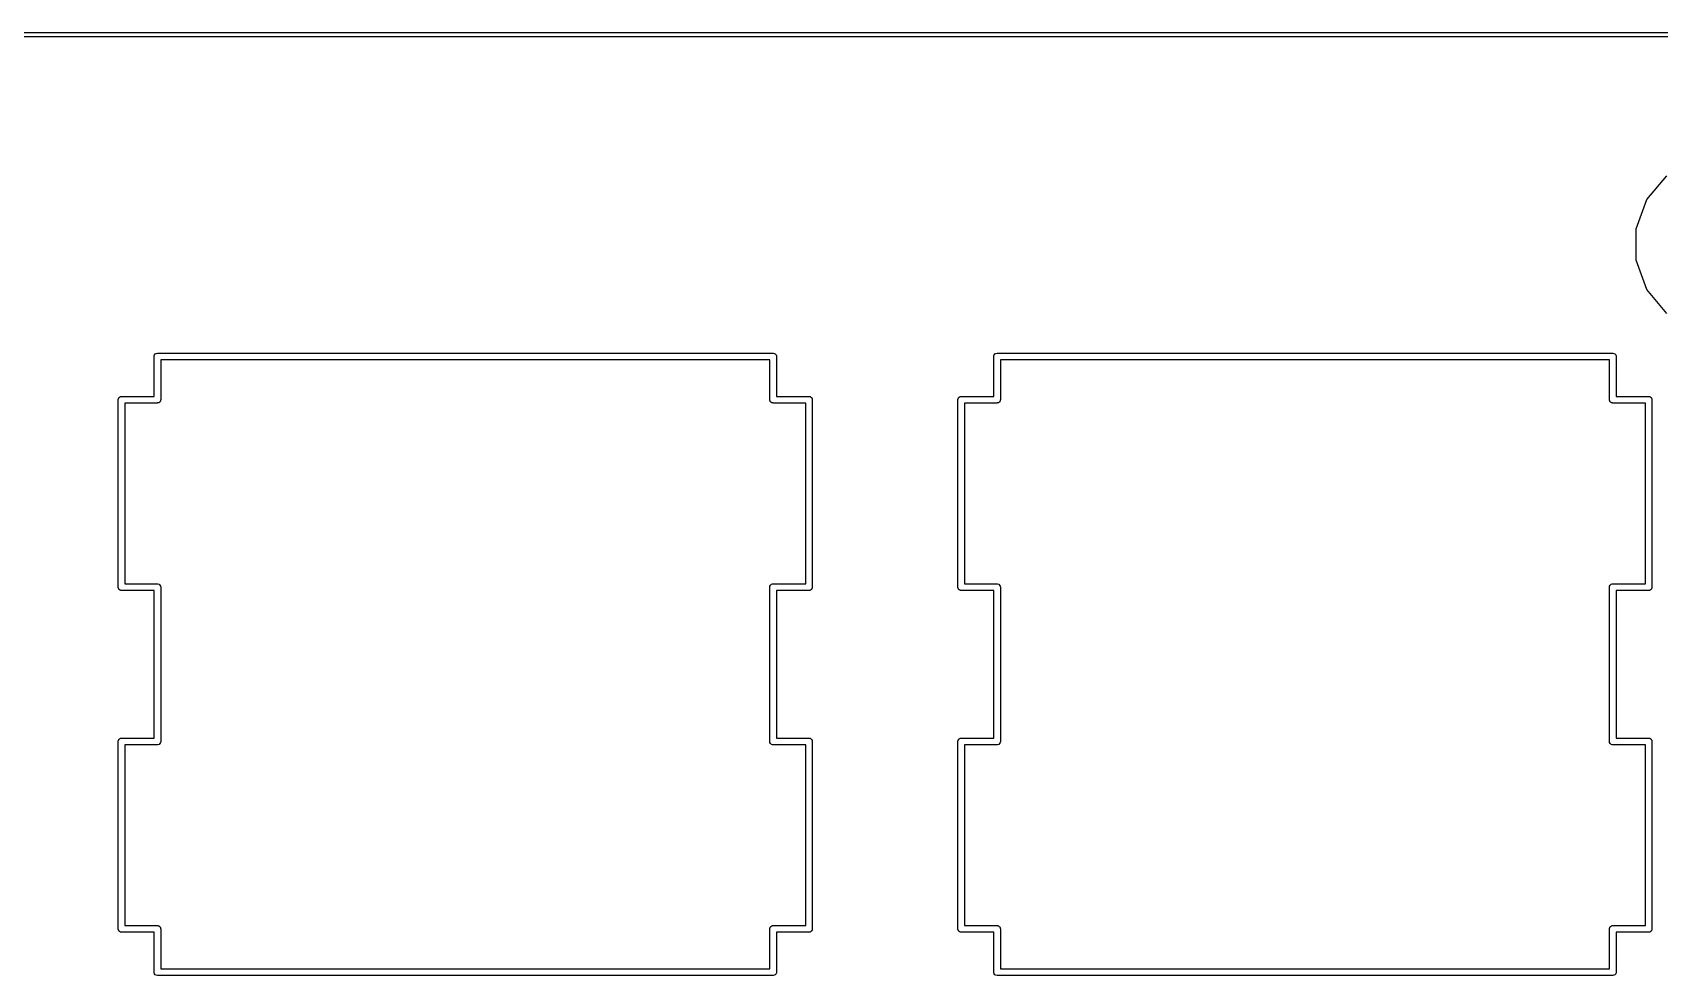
# Model space of a CAD drawing. Extents: x 24 to 395, y -191 to -67.
# Drawn here: x 218.78 to 255.69, y -88.02 to -66.62 of the extents above; entities that cross this region are included whole.
import ezdxf

# ---------------------------------------------------------------- set-up
doc = ezdxf.new("R2010")
doc.units = 0
doc.header["$MEASUREMENT"] = 0
doc.layers.add('BLACK', color=7, linetype='CONTINUOUS')

msp = doc.modelspace()

# ---------------------------------------------------------------- linework, layer by layer
at = {"layer": 'Black'}
for p, q in [((28.575, -66.625), (390.525, -66.625)), ((390.521, -66.725), (28.5772, -66.725)), ((255.409, -70.4176), (255.864, -69.875)), ((255.166, -71.0833), (255.409, -70.4176)), ((255.166, -71.7917), (255.166, -71.0833)), ((255.409, -72.4574), (255.166, -71.7917)), ((255.864, -73), (255.409, -72.4574)), ((221.54, -73.9643), (221.549, -73.9394)), ((221.54, -73.9907), (221.54, -73.9643)), ((221.54, -73.9908), (221.54, -73.9907)), ((221.54, -74.8829), (221.54, -73.9908)), ((221.549, -73.9394), (221.566, -73.9191)), ((221.566, -73.9191), (221.589, -73.9059)), ((221.589, -73.9059), (221.615, -73.9013)), ((221.615, -73.9013), (235.585, -73.9013)), ((221.69, -74.0537), (221.69, -74.9579)), ((235.51, -74.0537), (221.69, -74.0537)), ((235.51, -74.9579), (235.51, -74.0537)), ((235.585, -73.9013), (235.611, -73.9059)), ((235.611, -73.9059), (235.634, -73.9191)), ((235.634, -73.9191), (235.651, -73.9394)), ((235.651, -73.9394), (235.66, -73.9643)), ((235.66, -73.9643), (235.66, -73.9907)), ((235.66, -73.9907), (235.66, -73.9908)), ((235.66, -73.9908), (235.66, -74.8829)), ((240.59, -73.9643), (240.599, -73.9394)), ((240.59, -73.9907), (240.59, -73.9643)), ((240.59, -73.9908), (240.59, -73.9907)), ((240.59, -74.8829), (240.59, -73.9908)), ((240.599, -73.9394), (240.616, -73.9191)), ((240.616, -73.9191), (240.639, -73.9059)), ((240.639, -73.9059), (240.665, -73.9013)), ((240.665, -73.9013), (254.635, -73.9013)), ((240.74, -74.0537), (240.74, -74.9579)), ((254.56, -74.0537), (240.74, -74.0537)), ((254.56, -74.9579), (254.56, -74.0537)), ((254.635, -73.9013), (254.661, -73.9059)), ((254.661, -73.9059), (254.684, -73.9191)), ((254.684, -73.9191), (254.701, -73.9394)), ((254.701, -73.9394), (254.71, -73.9643)), ((254.71, -73.9643), (254.71, -73.9907)), ((254.71, -73.9907), (254.71, -73.9908)), ((254.71, -73.9908), (254.71, -74.8829)), ((220.732, -74.9323), (220.735, -74.9266)), ((220.735, -74.9266), (220.737, -74.9204)), ((220.737, -74.9204), (220.741, -74.9154)), ((220.741, -74.9154), (220.745, -74.9097)), ((220.745, -74.9097), (220.75, -74.9055)), ((220.75, -74.9055), (220.754, -74.9005)), ((220.754, -74.9005), (220.76, -74.8972)), ((220.76, -74.8972), (220.765, -74.893)), ((220.765, -74.893), (220.771, -74.8907)), ((220.771, -74.8907), (220.777, -74.8875)), ((220.777, -74.8875), (220.783, -74.8863)), ((220.783, -74.8863), (220.789, -74.8841)), ((220.789, -74.8841), (220.796, -74.8841)), ((220.796, -74.8841), (220.802, -74.8829)), ((220.802, -74.8829), (221.54, -74.8829)), ((235.66, -74.8829), (236.398, -74.8829)), ((236.398, -74.8829), (236.404, -74.8841)), ((236.404, -74.8841), (236.411, -74.8841)), ((236.411, -74.8841), (236.417, -74.8863)), ((236.417, -74.8863), (236.423, -74.8875)), ((236.423, -74.8875), (236.429, -74.8907)), ((236.429, -74.8907), (236.435, -74.893)), ((236.435, -74.893), (236.44, -74.8972)), ((236.44, -74.8972), (236.446, -74.9005)), ((236.446, -74.9005), (236.45, -74.9055)), ((236.45, -74.9055), (236.455, -74.9097)), ((236.455, -74.9097), (236.459, -74.9154)), ((236.459, -74.9154), (236.463, -74.9204)), ((236.463, -74.9204), (236.465, -74.9266)), ((236.465, -74.9266), (236.468, -74.9323)), ((239.782, -74.9323), (239.785, -74.9266)), ((239.785, -74.9266), (239.787, -74.9204)), ((239.787, -74.9204), (239.791, -74.9154)), ((239.791, -74.9154), (239.795, -74.9097)), ((239.795, -74.9097), (239.8, -74.9055)), ((239.8, -74.9055), (239.804, -74.9005)), ((239.804, -74.9005), (239.81, -74.8972)), ((239.81, -74.8972), (239.815, -74.893)), ((239.815, -74.893), (239.821, -74.8907)), ((239.821, -74.8907), (239.827, -74.8875)), ((239.827, -74.8875), (239.833, -74.8863)), ((239.833, -74.8863), (239.839, -74.8841)), ((239.839, -74.8841), (239.846, -74.8841)), ((239.846, -74.8841), (239.852, -74.8829)), ((239.852, -74.8829), (240.59, -74.8829)), ((254.71, -74.8829), (255.448, -74.8829)), ((255.448, -74.8829), (255.454, -74.8841)), ((255.454, -74.8841), (255.461, -74.8841)), ((255.461, -74.8841), (255.467, -74.8863)), ((255.467, -74.8863), (255.473, -74.8875)), ((255.473, -74.8875), (255.479, -74.8907)), ((255.479, -74.8907), (255.485, -74.893)), ((255.485, -74.893), (255.49, -74.8972)), ((255.49, -74.8972), (255.496, -74.9005)), ((255.496, -74.9005), (255.5, -74.9055)), ((255.5, -74.9055), (255.505, -74.9097)), ((255.505, -74.9097), (255.509, -74.9154)), ((255.509, -74.9154), (255.513, -74.9204)), ((255.513, -74.9204), (255.515, -74.9266)), ((255.515, -74.9266), (255.518, -74.9323)), ((220.727, -74.9579), (220.728, -74.9515)), ((220.727, -79.2124), (220.727, -74.9579)), ((220.728, -74.9449), (220.731, -74.9387)), ((220.728, -74.9515), (220.728, -74.9449)), ((220.731, -74.9387), (220.732, -74.9323)), ((221.615, -75.0329), (220.877, -75.0329)), ((220.877, -75.0329), (220.877, -79.1374)), ((221.621, -75.0318), (221.615, -75.0329)), ((221.628, -75.0318), (221.621, -75.0318)), ((221.634, -75.0296), (221.628, -75.0318)), ((221.641, -75.0284), (221.634, -75.0296)), ((221.646, -75.0251), (221.641, -75.0284)), ((221.653, -75.0229), (221.646, -75.0251)), ((221.658, -75.0187), (221.653, -75.0229)), ((221.663, -75.0154), (221.658, -75.0187)), ((221.667, -75.0104), (221.663, -75.0154)), ((221.672, -75.0061), (221.667, -75.0104)), ((221.676, -75.0005), (221.672, -75.0061)), ((221.68, -74.9954), (221.676, -75.0005)), ((221.682, -74.9893), (221.68, -74.9954)), ((221.685, -74.9836), (221.682, -74.9893)), ((221.687, -74.9771), (221.685, -74.9836)), ((221.689, -74.971), (221.687, -74.9771)), ((221.69, -74.9579), (221.689, -74.9644)), ((221.689, -74.9644), (221.689, -74.971)), ((235.511, -74.9644), (235.51, -74.9579)), ((235.511, -74.971), (235.511, -74.9644)), ((235.513, -74.9771), (235.511, -74.971)), ((235.515, -74.9836), (235.513, -74.9771)), ((235.518, -74.9893), (235.515, -74.9836)), ((235.52, -74.9954), (235.518, -74.9893)), ((235.524, -75.0005), (235.52, -74.9954)), ((235.528, -75.0061), (235.524, -75.0005)), ((235.533, -75.0104), (235.528, -75.0061)), ((235.537, -75.0154), (235.533, -75.0104)), ((235.542, -75.0187), (235.537, -75.0154)), ((235.547, -75.0229), (235.542, -75.0187)), ((235.554, -75.0251), (235.547, -75.0229)), ((235.559, -75.0284), (235.554, -75.0251)), ((235.566, -75.0296), (235.559, -75.0284)), ((235.572, -75.0318), (235.566, -75.0296)), ((235.579, -75.0318), (235.572, -75.0318)), ((235.585, -75.0329), (235.579, -75.0318)), ((236.323, -75.0329), (235.585, -75.0329)), ((236.323, -79.1374), (236.323, -75.0329)), ((236.468, -74.9323), (236.469, -74.9387)), ((236.469, -74.9387), (236.472, -74.9449)), ((236.472, -74.9449), (236.472, -74.9515)), ((236.472, -74.9515), (236.473, -74.9579)), ((236.473, -74.9579), (236.473, -79.2124)), ((239.777, -74.9579), (239.778, -74.9515)), ((239.777, -79.2124), (239.777, -74.9579)), ((239.778, -74.9449), (239.781, -74.9387)), ((239.778, -74.9515), (239.778, -74.9449)), ((239.781, -74.9387), (239.782, -74.9323)), ((240.665, -75.0329), (239.927, -75.0329)), ((239.927, -75.0329), (239.927, -79.1374)), ((240.671, -75.0318), (240.665, -75.0329)), ((240.678, -75.0318), (240.671, -75.0318)), ((240.684, -75.0296), (240.678, -75.0318)), ((240.691, -75.0284), (240.684, -75.0296)), ((240.696, -75.0251), (240.691, -75.0284)), ((240.702, -75.0229), (240.696, -75.0251)), ((240.708, -75.0187), (240.702, -75.0229)), ((240.713, -75.0154), (240.708, -75.0187)), ((240.717, -75.0104), (240.713, -75.0154)), ((240.722, -75.0061), (240.717, -75.0104)), ((240.726, -75.0005), (240.722, -75.0061)), ((240.73, -74.9954), (240.726, -75.0005)), ((240.732, -74.9893), (240.73, -74.9954)), ((240.735, -74.9836), (240.732, -74.9893)), ((240.737, -74.9771), (240.735, -74.9836)), ((240.739, -74.971), (240.737, -74.9771)), ((240.74, -74.9579), (240.739, -74.9644)), ((240.739, -74.9644), (240.739, -74.971)), ((254.561, -74.9644), (254.56, -74.9579)), ((254.561, -74.971), (254.561, -74.9644)), ((254.563, -74.9771), (254.561, -74.971)), ((254.565, -74.9836), (254.563, -74.9771)), ((254.568, -74.9893), (254.565, -74.9836)), ((254.57, -74.9954), (254.568, -74.9893)), ((254.574, -75.0005), (254.57, -74.9954)), ((254.578, -75.0061), (254.574, -75.0005)), ((254.583, -75.0104), (254.578, -75.0061)), ((254.587, -75.0154), (254.583, -75.0104)), ((254.592, -75.0187), (254.587, -75.0154)), ((254.597, -75.0229), (254.592, -75.0187)), ((254.604, -75.0251), (254.597, -75.0229)), ((254.609, -75.0284), (254.604, -75.0251)), ((254.616, -75.0296), (254.609, -75.0284)), ((254.622, -75.0318), (254.616, -75.0296)), ((254.629, -75.0318), (254.622, -75.0318)), ((254.635, -75.0329), (254.629, -75.0318)), ((255.373, -75.0329), (254.635, -75.0329)), ((255.373, -79.1374), (255.373, -75.0329)), ((255.518, -74.9323), (255.519, -74.9387)), ((255.519, -74.9387), (255.522, -74.9449)), ((255.522, -74.9449), (255.522, -74.9515)), ((255.522, -74.9515), (255.523, -74.9579)), ((255.523, -74.9579), (255.523, -79.2124)), ((220.728, -79.2189), (220.727, -79.2124)), ((220.728, -79.2255), (220.728, -79.2189)), ((220.731, -79.2316), (220.728, -79.2255)), ((220.732, -79.2381), (220.731, -79.2316)), ((220.735, -79.2438), (220.732, -79.2381)), ((220.737, -79.2499), (220.735, -79.2438)), ((220.741, -79.255), (220.737, -79.2499)), ((220.745, -79.2606), (220.741, -79.255)), ((220.75, -79.2649), (220.745, -79.2606)), ((220.754, -79.2699), (220.75, -79.2649)), ((220.76, -79.2732), (220.754, -79.2699)), ((220.765, -79.2774), (220.76, -79.2732)), ((220.771, -79.2796), (220.765, -79.2774)), ((220.777, -79.2829), (220.771, -79.2796)), ((220.783, -79.2841), (220.777, -79.2829)), ((220.789, -79.2863), (220.783, -79.2841)), ((220.796, -79.2863), (220.789, -79.2863)), ((220.802, -79.2874), (220.796, -79.2863)), ((221.539, -79.2874), (220.802, -79.2874)), ((220.877, -79.1374), (221.602, -79.1374)), ((221.539, -82.6376), (221.539, -79.2874)), ((221.602, -79.1374), (221.602, -79.1374)), ((221.602, -79.1374), (221.628, -79.1374)), ((221.628, -79.1374), (221.653, -79.1464)), ((221.653, -79.1464), (221.673, -79.1635)), ((221.673, -79.1635), (221.687, -79.1864)), ((221.687, -79.1864), (221.691, -79.2124)), ((221.691, -79.2124), (221.691, -82.7126)), ((235.509, -79.2124), (235.513, -79.1864)), ((235.509, -82.7126), (235.509, -79.2124)), ((235.513, -79.1864), (235.527, -79.1635)), ((235.527, -79.1635), (235.547, -79.1464)), ((235.547, -79.1464), (235.572, -79.1374)), ((235.572, -79.1374), (235.598, -79.1374)), ((235.598, -79.1374), (235.598, -79.1374)), ((235.598, -79.1374), (236.323, -79.1374)), ((236.398, -79.2874), (235.661, -79.2874)), ((235.661, -79.2874), (235.661, -82.6376)), ((236.404, -79.2863), (236.398, -79.2874)), ((236.411, -79.2863), (236.404, -79.2863)), ((236.417, -79.2841), (236.411, -79.2863)), ((236.423, -79.2829), (236.417, -79.2841)), ((236.429, -79.2796), (236.423, -79.2829)), ((236.435, -79.2774), (236.429, -79.2796)), ((236.44, -79.2732), (236.435, -79.2774)), ((236.446, -79.2699), (236.44, -79.2732)), ((236.45, -79.2649), (236.446, -79.2699)), ((236.455, -79.2606), (236.45, -79.2649)), ((236.459, -79.255), (236.455, -79.2606)), ((236.463, -79.2499), (236.459, -79.255)), ((236.465, -79.2438), (236.463, -79.2499)), ((236.468, -79.2381), (236.465, -79.2438)), ((236.469, -79.2316), (236.468, -79.2381)), ((236.472, -79.2255), (236.469, -79.2316)), ((236.473, -79.2124), (236.472, -79.2189)), ((236.472, -79.2189), (236.472, -79.2255)), ((239.778, -79.2189), (239.777, -79.2124)), ((239.778, -79.2255), (239.778, -79.2189)), ((239.781, -79.2316), (239.778, -79.2255)), ((239.782, -79.2381), (239.781, -79.2316)), ((239.785, -79.2438), (239.782, -79.2381)), ((239.787, -79.2499), (239.785, -79.2438)), ((239.791, -79.255), (239.787, -79.2499)), ((239.795, -79.2606), (239.791, -79.255)), ((239.8, -79.2649), (239.795, -79.2606)), ((239.804, -79.2699), (239.8, -79.2649)), ((239.81, -79.2732), (239.804, -79.2699)), ((239.815, -79.2774), (239.81, -79.2732)), ((239.821, -79.2796), (239.815, -79.2774)), ((239.827, -79.2829), (239.821, -79.2796)), ((239.833, -79.2841), (239.827, -79.2829)), ((239.839, -79.2863), (239.833, -79.2841)), ((239.846, -79.2863), (239.839, -79.2863)), ((239.852, -79.2874), (239.846, -79.2863)), ((240.589, -79.2874), (239.852, -79.2874)), ((239.927, -79.1374), (240.652, -79.1374)), ((240.589, -82.6376), (240.589, -79.2874)), ((240.652, -79.1374), (240.652, -79.1374)), ((240.652, -79.1374), (240.678, -79.1374)), ((240.678, -79.1374), (240.703, -79.1464)), ((240.703, -79.1464), (240.723, -79.1635)), ((240.723, -79.1635), (240.737, -79.1864)), ((240.737, -79.1864), (240.741, -79.2124)), ((240.741, -79.2124), (240.741, -82.7126)), ((254.559, -79.2124), (254.563, -79.1864)), ((254.559, -82.7126), (254.559, -79.2124)), ((254.563, -79.1864), (254.577, -79.1635)), ((254.577, -79.1635), (254.597, -79.1464)), ((254.597, -79.1464), (254.622, -79.1374)), ((254.622, -79.1374), (254.648, -79.1374)), ((254.648, -79.1374), (254.648, -79.1374)), ((254.648, -79.1374), (255.373, -79.1374)), ((255.448, -79.2874), (254.711, -79.2874)), ((254.711, -79.2874), (254.711, -82.6376)), ((255.454, -79.2863), (255.448, -79.2874)), ((255.461, -79.2863), (255.454, -79.2863)), ((255.467, -79.2841), (255.461, -79.2863)), ((255.473, -79.2829), (255.467, -79.2841)), ((255.479, -79.2796), (255.473, -79.2829)), ((255.485, -79.2774), (255.479, -79.2796)), ((255.49, -79.2732), (255.485, -79.2774)), ((255.496, -79.2699), (255.49, -79.2732)), ((255.5, -79.2649), (255.496, -79.2699)), ((255.505, -79.2606), (255.5, -79.2649)), ((255.509, -79.255), (255.505, -79.2606)), ((255.513, -79.2499), (255.509, -79.255)), ((255.515, -79.2438), (255.513, -79.2499)), ((255.518, -79.2381), (255.515, -79.2438)), ((255.519, -79.2316), (255.518, -79.2381)), ((255.522, -79.2255), (255.519, -79.2316)), ((255.523, -79.2124), (255.522, -79.2189)), ((255.522, -79.2189), (255.522, -79.2255)), ((220.735, -82.6812), (220.737, -82.6751)), ((220.737, -82.6751), (220.741, -82.67)), ((220.741, -82.67), (220.745, -82.6644)), ((220.745, -82.6644), (220.75, -82.6601)), ((220.75, -82.6601), (220.754, -82.6551)), ((220.754, -82.6551), (220.76, -82.6518)), ((220.76, -82.6518), (220.765, -82.6476)), ((220.765, -82.6476), (220.771, -82.6454)), ((220.771, -82.6454), (220.777, -82.6421)), ((220.777, -82.6421), (220.783, -82.6409)), ((220.783, -82.6409), (220.789, -82.6387)), ((220.789, -82.6387), (220.796, -82.6387)), ((220.796, -82.6387), (220.802, -82.6376)), ((220.802, -82.6376), (221.539, -82.6376)), ((235.661, -82.6376), (236.398, -82.6376)), ((236.398, -82.6376), (236.404, -82.6387)), ((236.404, -82.6387), (236.411, -82.6387)), ((236.411, -82.6387), (236.417, -82.6409)), ((236.417, -82.6409), (236.423, -82.6421)), ((236.423, -82.6421), (236.429, -82.6454)), ((236.429, -82.6454), (236.435, -82.6476)), ((236.435, -82.6476), (236.44, -82.6518)), ((236.44, -82.6518), (236.446, -82.6551)), ((236.446, -82.6551), (236.45, -82.6601)), ((236.45, -82.6601), (236.455, -82.6644)), ((236.455, -82.6644), (236.459, -82.67)), ((236.459, -82.67), (236.463, -82.6751)), ((236.463, -82.6751), (236.465, -82.6812)), ((239.785, -82.6812), (239.787, -82.6751)), ((239.787, -82.6751), (239.791, -82.67)), ((239.791, -82.67), (239.795, -82.6644)), ((239.795, -82.6644), (239.8, -82.6601)), ((239.8, -82.6601), (239.804, -82.6551)), ((239.804, -82.6551), (239.81, -82.6518)), ((239.81, -82.6518), (239.815, -82.6476)), ((239.815, -82.6476), (239.821, -82.6454)), ((239.821, -82.6454), (239.827, -82.6421)), ((239.827, -82.6421), (239.833, -82.6409)), ((239.833, -82.6409), (239.839, -82.6387)), ((239.839, -82.6387), (239.846, -82.6387)), ((239.846, -82.6387), (239.852, -82.6376)), ((239.852, -82.6376), (240.589, -82.6376)), ((254.711, -82.6376), (255.448, -82.6376)), ((255.448, -82.6376), (255.454, -82.6387)), ((255.454, -82.6387), (255.461, -82.6387)), ((255.461, -82.6387), (255.467, -82.6409)), ((255.467, -82.6409), (255.473, -82.6421)), ((255.473, -82.6421), (255.479, -82.6454)), ((255.479, -82.6454), (255.485, -82.6476)), ((255.485, -82.6476), (255.49, -82.6518)), ((255.49, -82.6518), (255.496, -82.6551)), ((255.496, -82.6551), (255.5, -82.6601)), ((255.5, -82.6601), (255.505, -82.6644)), ((255.505, -82.6644), (255.509, -82.67)), ((255.509, -82.67), (255.513, -82.6751)), ((255.513, -82.6751), (255.515, -82.6812)), ((220.727, -82.7126), (220.728, -82.7061)), ((220.727, -86.9671), (220.727, -82.7126)), ((220.728, -82.6995), (220.731, -82.6934)), ((220.728, -82.7061), (220.728, -82.6995)), ((220.731, -82.6934), (220.732, -82.6869)), ((220.732, -82.6869), (220.735, -82.6812)), ((221.602, -82.7876), (220.877, -82.7876)), ((220.877, -82.7876), (220.877, -86.8921)), ((221.628, -82.7876), (221.602, -82.7876)), ((221.602, -82.7876), (221.602, -82.7876)), ((221.653, -82.7786), (221.628, -82.7876)), ((221.673, -82.7615), (221.653, -82.7786)), ((221.687, -82.7386), (221.673, -82.7615)), ((221.691, -82.7126), (221.687, -82.7386)), ((235.513, -82.7386), (235.509, -82.7126)), ((235.527, -82.7615), (235.513, -82.7386)), ((235.547, -82.7786), (235.527, -82.7615)), ((235.572, -82.7876), (235.547, -82.7786)), ((235.598, -82.7876), (235.572, -82.7876)), ((236.323, -82.7876), (235.598, -82.7876)), ((235.598, -82.7876), (235.598, -82.7876)), ((236.323, -86.8921), (236.323, -82.7876)), ((236.465, -82.6812), (236.468, -82.6869)), ((236.468, -82.6869), (236.469, -82.6934)), ((236.469, -82.6934), (236.472, -82.6995)), ((236.472, -82.6995), (236.472, -82.7061)), ((236.472, -82.7061), (236.473, -82.7126)), ((236.473, -82.7126), (236.473, -86.9671)), ((239.777, -82.7126), (239.778, -82.7061)), ((239.777, -86.9671), (239.777, -82.7126)), ((239.778, -82.6995), (239.781, -82.6934)), ((239.778, -82.7061), (239.778, -82.6995)), ((239.781, -82.6934), (239.782, -82.6869)), ((239.782, -82.6869), (239.785, -82.6812)), ((240.652, -82.7876), (239.927, -82.7876)), ((239.927, -82.7876), (239.927, -86.8921)), ((240.678, -82.7876), (240.652, -82.7876)), ((240.652, -82.7876), (240.652, -82.7876)), ((240.703, -82.7786), (240.678, -82.7876)), ((240.723, -82.7615), (240.703, -82.7786)), ((240.737, -82.7386), (240.723, -82.7615)), ((240.741, -82.7126), (240.737, -82.7386)), ((254.563, -82.7386), (254.559, -82.7126)), ((254.577, -82.7615), (254.563, -82.7386)), ((254.597, -82.7786), (254.577, -82.7615)), ((254.622, -82.7876), (254.597, -82.7786)), ((254.648, -82.7876), (254.622, -82.7876)), ((255.373, -82.7876), (254.648, -82.7876)), ((254.648, -82.7876), (254.648, -82.7876)), ((255.373, -86.8921), (255.373, -82.7876)), ((255.515, -82.6812), (255.518, -82.6869)), ((255.518, -82.6869), (255.519, -82.6934)), ((255.519, -82.6934), (255.522, -82.6995)), ((255.522, -82.6995), (255.522, -82.7061)), ((255.522, -82.7061), (255.523, -82.7126)), ((255.523, -82.7126), (255.523, -86.9671)), ((220.728, -86.9735), (220.727, -86.9671)), ((220.728, -86.9801), (220.728, -86.9735)), ((220.731, -86.9863), (220.728, -86.9801)), ((220.732, -86.9927), (220.731, -86.9863)), ((220.735, -86.9984), (220.732, -86.9927)), ((220.737, -87.0046), (220.735, -86.9984)), ((220.741, -87.0096), (220.737, -87.0046)), ((220.745, -87.0153), (220.741, -87.0096)), ((220.75, -87.0195), (220.745, -87.0153)), ((220.754, -87.0245), (220.75, -87.0195)), ((220.76, -87.0278), (220.754, -87.0245)), ((220.765, -87.032), (220.76, -87.0278)), ((220.771, -87.0343), (220.765, -87.032)), ((220.777, -87.0375), (220.771, -87.0343)), ((220.783, -87.0387), (220.777, -87.0375)), ((220.789, -87.0409), (220.783, -87.0387)), ((220.796, -87.0409), (220.789, -87.0409)), ((220.802, -87.0421), (220.796, -87.0409)), ((221.54, -87.0421), (220.802, -87.0421)), ((220.877, -86.8921), (221.615, -86.8921)), ((221.54, -87.9342), (221.54, -87.0421)), ((221.615, -86.8921), (221.621, -86.8932)), ((221.621, -86.8932), (221.628, -86.8932)), ((221.628, -86.8932), (221.634, -86.8954)), ((221.634, -86.8954), (221.641, -86.8966)), ((221.641, -86.8966), (221.646, -86.8999)), ((221.646, -86.8999), (221.653, -86.9021)), ((221.653, -86.9021), (221.658, -86.9063)), ((221.658, -86.9063), (221.663, -86.9096)), ((221.663, -86.9096), (221.667, -86.9146)), ((221.667, -86.9146), (221.672, -86.9189)), ((221.672, -86.9189), (221.676, -86.9245)), ((221.676, -86.9245), (221.68, -86.9296)), ((221.68, -86.9296), (221.682, -86.9357)), ((221.682, -86.9357), (221.685, -86.9414)), ((221.685, -86.9414), (221.687, -86.9479)), ((221.687, -86.9479), (221.689, -86.954)), ((221.689, -86.954), (221.689, -86.9606)), ((221.689, -86.9606), (221.69, -86.9671)), ((221.69, -86.9671), (221.69, -87.8713)), ((235.51, -86.9671), (235.511, -86.9606)), ((235.51, -87.8713), (235.51, -86.9671)), ((235.511, -86.954), (235.513, -86.9479)), ((235.511, -86.9606), (235.511, -86.954)), ((235.513, -86.9479), (235.515, -86.9414)), ((235.515, -86.9414), (235.518, -86.9357)), ((235.518, -86.9357), (235.52, -86.9296)), ((235.52, -86.9296), (235.524, -86.9245)), ((235.524, -86.9245), (235.528, -86.9189)), ((235.528, -86.9189), (235.533, -86.9146)), ((235.533, -86.9146), (235.537, -86.9096)), ((235.537, -86.9096), (235.542, -86.9063)), ((235.542, -86.9063), (235.547, -86.9021)), ((235.547, -86.9021), (235.554, -86.8999)), ((235.554, -86.8999), (235.559, -86.8966)), ((235.559, -86.8966), (235.566, -86.8954)), ((235.566, -86.8954), (235.572, -86.8932)), ((235.572, -86.8932), (235.579, -86.8932)), ((235.579, -86.8932), (235.585, -86.8921)), ((235.585, -86.8921), (236.323, -86.8921)), ((236.398, -87.0421), (235.66, -87.0421)), ((235.66, -87.0421), (235.66, -87.9342)), ((236.404, -87.0409), (236.398, -87.0421)), ((236.411, -87.0409), (236.404, -87.0409)), ((236.417, -87.0387), (236.411, -87.0409)), ((236.423, -87.0375), (236.417, -87.0387)), ((236.429, -87.0343), (236.423, -87.0375)), ((236.435, -87.032), (236.429, -87.0343)), ((236.44, -87.0278), (236.435, -87.032)), ((236.446, -87.0245), (236.44, -87.0278)), ((236.45, -87.0195), (236.446, -87.0245)), ((236.455, -87.0153), (236.45, -87.0195)), ((236.459, -87.0096), (236.455, -87.0153)), ((236.463, -87.0046), (236.459, -87.0096)), ((236.465, -86.9984), (236.463, -87.0046)), ((236.468, -86.9927), (236.465, -86.9984)), ((236.469, -86.9863), (236.468, -86.9927)), ((236.472, -86.9801), (236.469, -86.9863)), ((236.473, -86.9671), (236.472, -86.9735)), ((236.472, -86.9735), (236.472, -86.9801)), ((239.778, -86.9735), (239.777, -86.9671)), ((239.778, -86.9801), (239.778, -86.9735)), ((239.781, -86.9863), (239.778, -86.9801)), ((239.782, -86.9927), (239.781, -86.9863)), ((239.785, -86.9984), (239.782, -86.9927)), ((239.787, -87.0046), (239.785, -86.9984)), ((239.791, -87.0096), (239.787, -87.0046)), ((239.795, -87.0153), (239.791, -87.0096)), ((239.8, -87.0195), (239.795, -87.0153)), ((239.804, -87.0245), (239.8, -87.0195)), ((239.81, -87.0278), (239.804, -87.0245)), ((239.815, -87.032), (239.81, -87.0278)), ((239.821, -87.0343), (239.815, -87.032)), ((239.827, -87.0375), (239.821, -87.0343)), ((239.833, -87.0387), (239.827, -87.0375)), ((239.839, -87.0409), (239.833, -87.0387)), ((239.846, -87.0409), (239.839, -87.0409)), ((239.852, -87.0421), (239.846, -87.0409)), ((240.59, -87.0421), (239.852, -87.0421)), ((239.927, -86.8921), (240.665, -86.8921)), ((240.59, -87.9342), (240.59, -87.0421)), ((240.665, -86.8921), (240.671, -86.8932)), ((240.671, -86.8932), (240.678, -86.8932)), ((240.678, -86.8932), (240.684, -86.8954)), ((240.684, -86.8954), (240.691, -86.8966)), ((240.691, -86.8966), (240.696, -86.8999)), ((240.696, -86.8999), (240.702, -86.9021)), ((240.702, -86.9021), (240.708, -86.9063)), ((240.708, -86.9063), (240.713, -86.9096)), ((240.713, -86.9096), (240.717, -86.9146)), ((240.717, -86.9146), (240.722, -86.9189)), ((240.722, -86.9189), (240.726, -86.9245)), ((240.726, -86.9245), (240.73, -86.9296)), ((240.73, -86.9296), (240.732, -86.9357)), ((240.732, -86.9357), (240.735, -86.9414)), ((240.735, -86.9414), (240.737, -86.9479)), ((240.737, -86.9479), (240.739, -86.954)), ((240.739, -86.954), (240.739, -86.9606)), ((240.739, -86.9606), (240.74, -86.9671)), ((240.74, -86.9671), (240.74, -87.8713)), ((254.56, -86.9671), (254.561, -86.9606)), ((254.56, -87.8713), (254.56, -86.9671)), ((254.561, -86.954), (254.563, -86.9479)), ((254.561, -86.9606), (254.561, -86.954)), ((254.563, -86.9479), (254.565, -86.9414)), ((254.565, -86.9414), (254.568, -86.9357)), ((254.568, -86.9357), (254.57, -86.9296)), ((254.57, -86.9296), (254.574, -86.9245)), ((254.574, -86.9245), (254.578, -86.9189)), ((254.578, -86.9189), (254.583, -86.9146)), ((254.583, -86.9146), (254.587, -86.9096)), ((254.587, -86.9096), (254.592, -86.9063)), ((254.592, -86.9063), (254.597, -86.9021)), ((254.597, -86.9021), (254.604, -86.8999)), ((254.604, -86.8999), (254.609, -86.8966)), ((254.609, -86.8966), (254.616, -86.8954)), ((254.616, -86.8954), (254.622, -86.8932)), ((254.622, -86.8932), (254.629, -86.8932)), ((254.629, -86.8932), (254.635, -86.8921)), ((254.635, -86.8921), (255.373, -86.8921)), ((255.448, -87.0421), (254.71, -87.0421)), ((254.71, -87.0421), (254.71, -87.9342)), ((255.454, -87.0409), (255.448, -87.0421)), ((255.461, -87.0409), (255.454, -87.0409)), ((255.467, -87.0387), (255.461, -87.0409)), ((255.473, -87.0375), (255.467, -87.0387)), ((255.479, -87.0343), (255.473, -87.0375)), ((255.485, -87.032), (255.479, -87.0343)), ((255.49, -87.0278), (255.485, -87.032)), ((255.496, -87.0245), (255.49, -87.0278)), ((255.5, -87.0195), (255.496, -87.0245)), ((255.505, -87.0153), (255.5, -87.0195)), ((255.509, -87.0096), (255.505, -87.0153)), ((255.513, -87.0046), (255.509, -87.0096)), ((255.515, -86.9984), (255.513, -87.0046)), ((255.518, -86.9927), (255.515, -86.9984)), ((255.519, -86.9863), (255.518, -86.9927)), ((255.522, -86.9801), (255.519, -86.9863)), ((255.523, -86.9671), (255.522, -86.9735)), ((255.522, -86.9735), (255.522, -86.9801)), ((221.54, -87.9343), (221.54, -87.9342)), ((221.54, -87.9607), (221.54, -87.9343)), ((221.549, -87.9856), (221.54, -87.9607)), ((221.566, -88.0059), (221.549, -87.9856)), ((221.589, -88.0191), (221.566, -88.0059)), ((221.615, -88.0237), (221.589, -88.0191)), ((235.585, -88.0237), (221.615, -88.0237)), ((221.69, -87.8713), (235.51, -87.8713)), ((235.611, -88.0191), (235.585, -88.0237)), ((235.634, -88.0059), (235.611, -88.0191)), ((235.651, -87.9856), (235.634, -88.0059)), ((235.66, -87.9607), (235.651, -87.9856)), ((235.66, -87.9342), (235.66, -87.9343)), ((235.66, -87.9343), (235.66, -87.9607)), ((240.59, -87.9343), (240.59, -87.9342)), ((240.59, -87.9607), (240.59, -87.9343)), ((240.599, -87.9856), (240.59, -87.9607)), ((240.616, -88.0059), (240.599, -87.9856)), ((240.639, -88.0191), (240.616, -88.0059)), ((240.665, -88.0237), (240.639, -88.0191)), ((254.635, -88.0237), (240.665, -88.0237)), ((240.74, -87.8713), (254.56, -87.8713)), ((254.661, -88.0191), (254.635, -88.0237)), ((254.684, -88.0059), (254.661, -88.0191)), ((254.701, -87.9856), (254.684, -88.0059)), ((254.71, -87.9607), (254.701, -87.9856)), ((254.71, -87.9342), (254.71, -87.9343)), ((254.71, -87.9343), (254.71, -87.9607))]:
    msp.add_line(p, q, dxfattribs=at)

doc.saveas('drawing.dxf')
